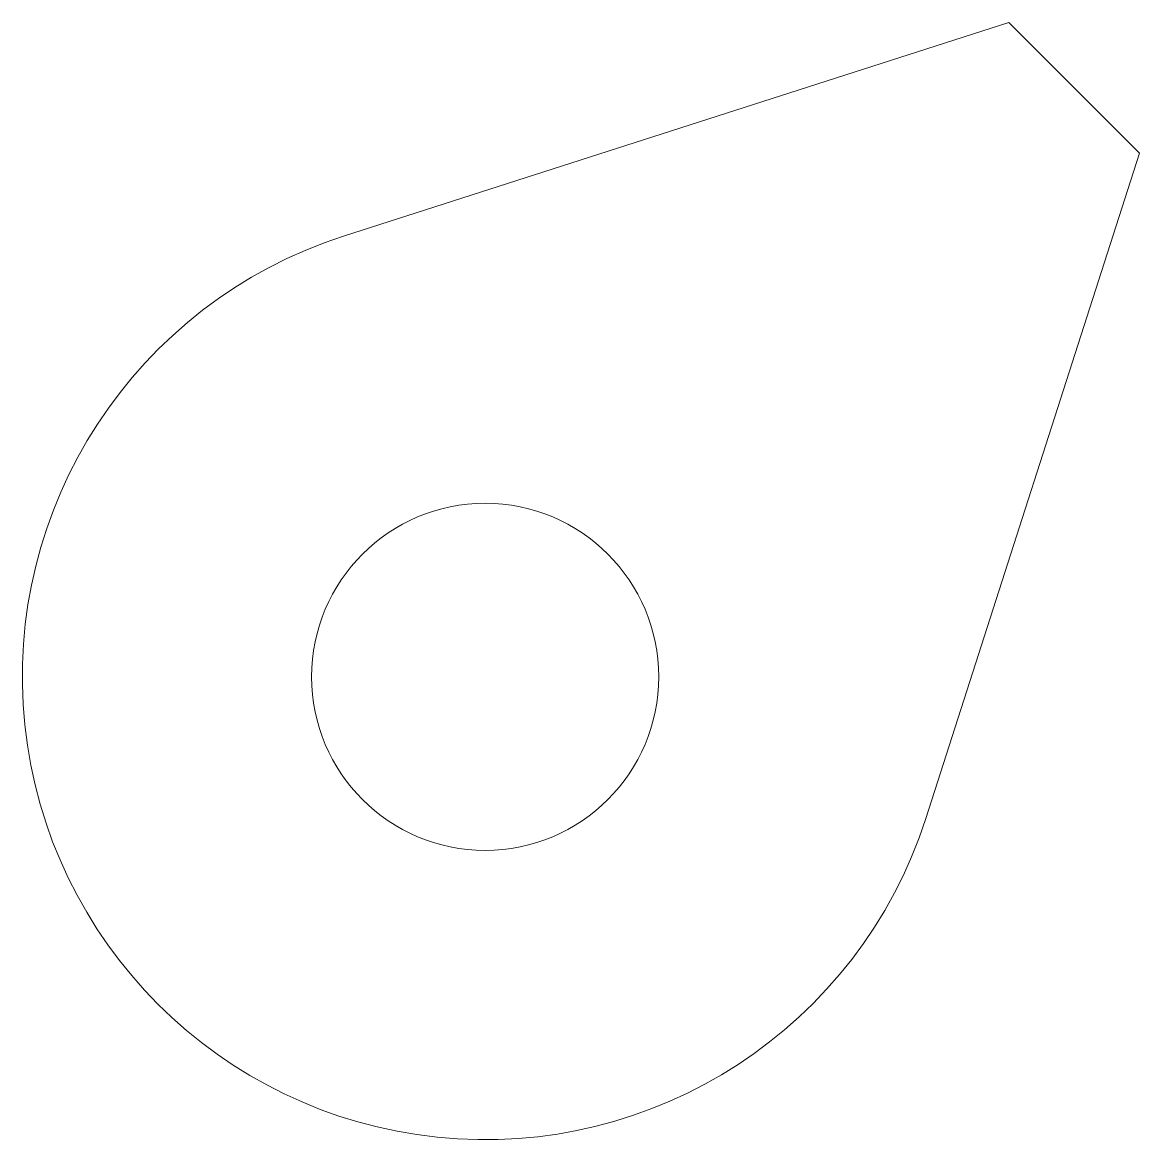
# Model space of a CAD drawing. Header units: millimetres. Extents: x 1.3 to 25.4, y 0.8 to 24.9.
import ezdxf

# ---------------------------------------------------------------- set-up
doc = ezdxf.new("R2010")
doc.units = ezdxf.units.MM

msp = doc.modelspace()

# ---------------------------------------------------------------- linework, layer by layer
at = {"color": 7, "linetype": 'Continuous', "lineweight": 15}
for p, q in [((22.591, 24.942), (8.217, 20.32)), ((25.42, 22.114), (22.591, 24.942)), ((20.798, 7.739), (25.42, 22.114))]:
    msp.add_line(p, q, dxfattribs=at)
msp.add_circle((11.278, 10.8), 3.75, dxfattribs=at)
msp.add_arc((11.278, 10.8), 10, 107.825, 342.175, dxfattribs=at)

doc.saveas('drawing.dxf')
